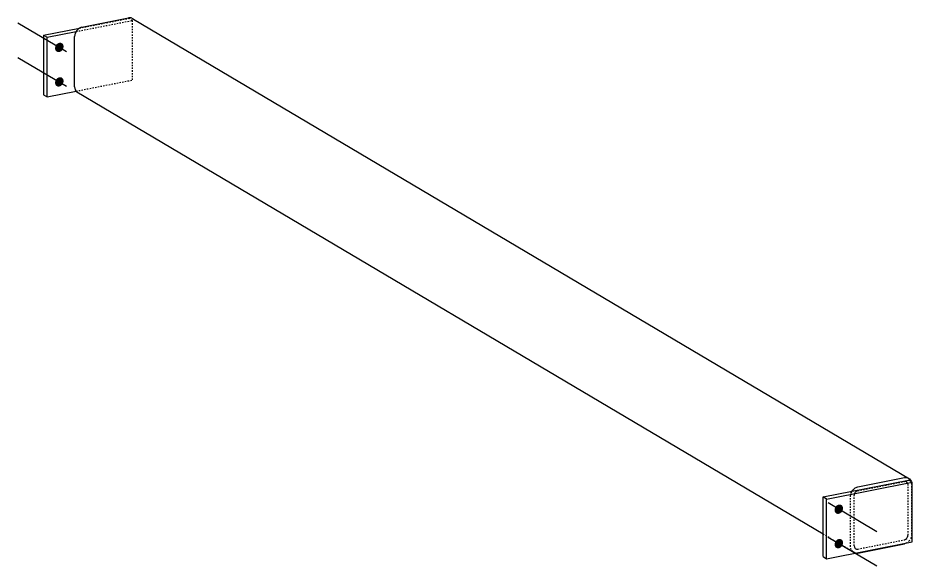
# Model space of a CAD drawing. Header units: millimetres. Extents: x 2 to 28940, y 2 to 799.
# Drawn here: x 19759 to 21027, y 22 to 799 of the extents above; entities that cross this region are included whole.
import ezdxf

# ---------------------------------------------------------------- set-up
doc = ezdxf.new("R2010")
doc.units = ezdxf.units.MM
doc.linetypes.add('DXK_LINE_DOT2', pattern=[3.9198, 1.9599, -1.9599])
doc.layers.add('STÅL', color=7, linetype='Continuous')

msp = doc.modelspace()

# ---------------------------------------------------------------- hatches: boundary and pattern name
at = {"layer": 'STÅL', "linetype": 'Continuous'}
for points in [[(19812.9, 760), (19813.7, 761.2), (19814.8, 762.2), (19815.9, 763), (19817.2, 763.5), (19818.4, 763.7), (19819.7, 763.7), (19820.8, 763.4), (19821.9, 762.8), (19822.7, 761.9), (19823.3, 760.8), (19823.7, 759.6), (19823.9, 758.3), (19823.7, 756.9), (19823.3, 755.5), (19822.7, 754.2), (19821.9, 753), (19820.8, 752), (19819.7, 751.2), (19818.4, 750.7), (19817.2, 750.4), (19815.9, 750.4), (19814.8, 750.8), (19813.7, 751.4), (19812.9, 752.2), (19812.3, 753.3), (19811.9, 754.5), (19811.7, 755.9), (19811.9, 757.3), (19812.3, 758.7)], [(19812.9, 711.1), (19813.7, 712.3), (19814.8, 713.3), (19815.9, 714.1), (19817.2, 714.6), (19818.4, 714.9), (19819.7, 714.8), (19820.8, 714.5), (19821.9, 713.9), (19822.7, 713), (19823.3, 712), (19823.7, 710.7), (19823.9, 709.4), (19823.7, 708), (19823.3, 706.6), (19822.7, 705.3), (19821.9, 704.1), (19820.8, 703.1), (19819.7, 702.3), (19818.4, 701.8), (19817.2, 701.5), (19815.9, 701.6), (19814.8, 701.9), (19813.7, 702.5), (19812.9, 703.4), (19812.3, 704.4), (19811.9, 705.7), (19811.7, 707), (19811.9, 708.4), (19812.3, 709.8)], [(20917.9, 105.4), (20918.7, 106.6), (20919.8, 107.6), (20920.9, 108.4), (20922.2, 108.9), (20923.4, 109.1), (20924.7, 109.1), (20925.8, 108.8), (20926.9, 108.2), (20927.7, 107.3), (20928.3, 106.2), (20928.7, 105), (20928.9, 103.7), (20928.7, 102.3), (20928.3, 100.9), (20927.7, 99.6), (20926.9, 98.4), (20925.8, 97.4), (20924.7, 96.6), (20923.4, 96.1), (20922.2, 95.8), (20920.9, 95.8), (20919.8, 96.2), (20918.7, 96.8), (20917.9, 97.6), (20917.3, 98.7), (20916.9, 99.9), (20916.7, 101.3), (20916.9, 102.7), (20917.3, 104.1)], [(20917.9, 56.5), (20918.7, 57.7), (20919.8, 58.7), (20920.9, 59.5), (20922.2, 60), (20923.4, 60.3), (20924.7, 60.2), (20925.8, 59.9), (20926.9, 59.3), (20927.7, 58.4), (20928.3, 57.4), (20928.7, 56.1), (20928.9, 54.8), (20928.7, 53.4), (20928.3, 52), (20927.7, 50.7), (20926.9, 49.5), (20925.8, 48.5), (20924.7, 47.7), (20923.4, 47.2), (20922.2, 46.9), (20920.9, 47), (20919.8, 47.3), (20918.7, 47.9), (20917.9, 48.8), (20917.3, 49.8), (20916.9, 51.1), (20916.7, 52.4), (20916.9, 53.8), (20917.3, 55.2)]]:
    msp.add_hatch(color=96, dxfattribs=at).paths.add_polyline_path(points)

# ---------------------------------------------------------------- linework, layer by layer
at = {"layer": 'STÅL', "color": 2, "linetype": 'Continuous'}
for p, q in [((19849.8, 785.9), (19915.7, 798.9)), ((19919.6, 798.9), (19915.7, 798.9)), ((19923, 797.1), (19919.6, 798.9)), ((19923, 797.1), (21023, 145.5)), ((19795.5, 774.5), (19846.4, 784.5)), ((19795.5, 774.5), (19795.5, 689.9)), ((19795.5, 774.5), (19800.5, 771.5)), ((19800.5, 771.5), (19841.6, 779.6)), ((19840.2, 777.1), (19839.4, 772.6)), ((19842.5, 781.2), (19840.2, 777.1)), ((19845.9, 784.3), (19842.5, 781.2)), ((19849.8, 785.9), (19845.9, 784.3)), ((19800.5, 686.9), (19800.5, 771.5)), ((19839.4, 701.2), (19839.4, 772.6)), ((19839.4, 701.2), (19840.2, 697)), ((19795.5, 689.9), (19800.5, 686.9)), ((19800.5, 686.9), (19841.6, 695.1)), ((19840.2, 697), (19842.5, 693.8)), ((20900.5, 67.1), (19842.5, 693.8)), ((20900.5, 119.9), (21021.7, 143.8)), ((20905.5, 116.9), (21026.7, 140.8)), ((20949.8, 134.3), (21015.7, 147.3)), ((21015.7, 147.3), (21019.6, 147.2)), ((21019.6, 147.2), (21023, 145.5)), ((21026.7, 140.8), (21021.7, 143.8)), ((21023, 145.5), (21025.3, 142.2)), ((21025.4, 141.6), (21025.3, 142.2)), ((21026.7, 56.3), (21026.7, 140.8)), ((20941.6, 128), (20942.5, 129.6)), ((20942.5, 129.6), (20945.9, 132.7)), ((20945.9, 132.7), (20949.8, 134.3)), ((20905.5, 116.9), (20900.5, 119.9)), ((20900.5, 35.3), (20900.5, 119.9)), ((20905.5, 32.3), (20905.5, 116.9)), ((20905.5, 32.3), (21026.7, 56.3)), ((20949.8, 40.3), (21015.7, 53.3)), ((21019.1, 54.8), (21015.7, 53.3)), ((20946.4, 40.4), (20949.8, 40.3)), ((20900.5, 35.3), (20905.5, 32.3))]:
    msp.add_line(p, q, dxfattribs=at)
at = {"layer": 'STÅL', "color": 96, "linetype": 'Continuous'}
for p, q in [((19759, 791.9), (19827.8, 751.1)), ((19759, 743), (19827.8, 702.3)), ((20976.5, 70.6), (20907.8, 111.4)), ((20976.5, 21.8), (20907.8, 62.5))]:
    msp.add_line(p, q, dxfattribs=at)
at = {"layer": 'STÅL', "color": 7, "linetype": 'DXK_LINE_DOT2'}
for p, q in [((19841.6, 779.6), (19921.7, 795.4)), ((19846.4, 784.5), (19916.7, 798.4)), ((19921.7, 795.4), (19916.7, 798.4)), ((19921.7, 710.9), (19921.7, 795.4)), ((19841.6, 695.1), (19921.7, 710.9)), ((20949.8, 128.7), (21015.7, 141.7)), ((21017.6, 141.6), (21015.7, 141.7)), ((21019.3, 140.7), (21017.6, 141.6)), ((21020.5, 139.1), (21019.3, 140.7)), ((21026.1, 138.1), (21025.4, 141.6)), ((20940.2, 125.5), (20941.6, 128)), ((20947.9, 127.9), (20946.2, 126.3)), ((20949.8, 128.7), (20947.9, 127.9)), ((21020.9, 137.1), (21020.5, 139.1)), ((21020.9, 65.6), (21020.9, 137.1)), ((21026.1, 66.7), (21026.1, 138.1)), ((20939.4, 121), (20940.2, 125.5)), ((20939.4, 49.6), (20939.4, 121)), ((20945, 124.2), (20944.6, 122)), ((20944.6, 50.6), (20944.6, 122)), ((20946.2, 126.3), (20945, 124.2)), ((20942.5, 42.2), (20900.5, 67.1)), ((21019.3, 61.4), (21020.5, 63.4)), ((21020.5, 63.4), (21020.9, 65.6)), ((21026.1, 66.7), (21025.3, 62.2)), ((20949.8, 46), (21015.7, 59)), ((21015.7, 59), (21017.6, 59.8)), ((21017.6, 59.8), (21019.3, 61.4)), ((21019.6, 55), (21019.1, 54.8)), ((21023, 58.1), (21019.6, 55)), ((21025.3, 62.2), (21023, 58.1)), ((20940.2, 45.4), (20939.4, 49.6)), ((20942.5, 42.2), (20940.2, 45.4)), ((20945.9, 40.4), (20942.5, 42.2)), ((20944.6, 50.6), (20945, 48.5)), ((20945, 48.5), (20946.2, 46.9)), ((20945.9, 40.4), (20946.4, 40.4)), ((20946.2, 46.9), (20947.9, 46)), ((20947.9, 46), (20949.8, 46))]:
    msp.add_line(p, q, dxfattribs=at)

doc.saveas('drawing.dxf')
